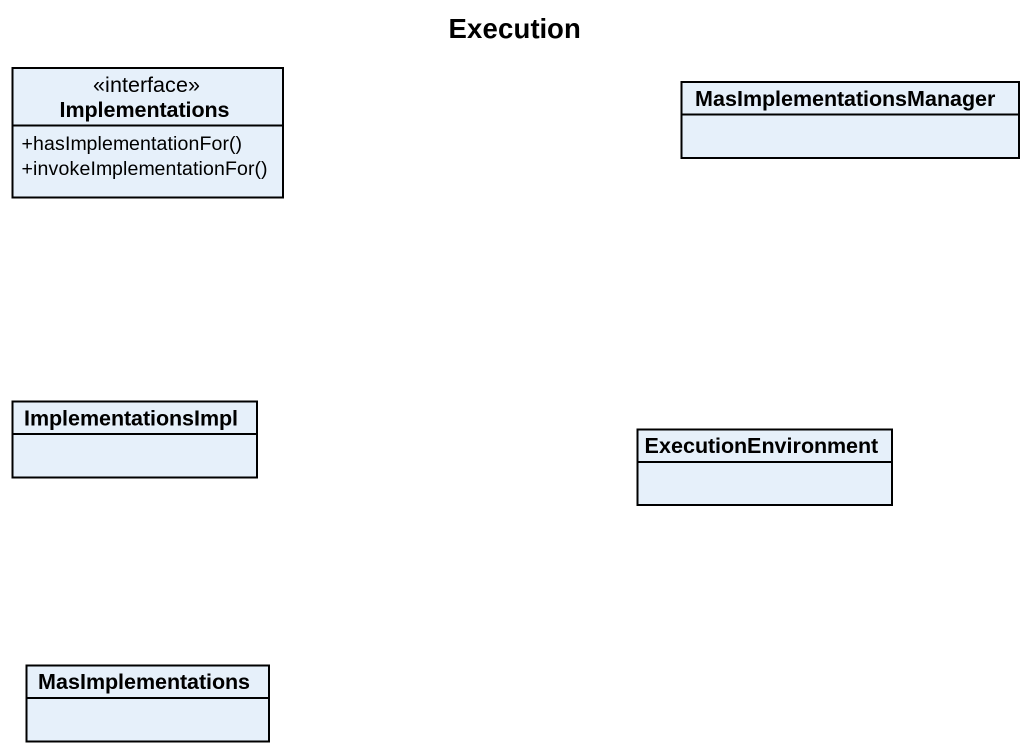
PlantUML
@startuml
title Execution
hide circle
hide empty members
skinparam classAttributeIconSize 0
interface Implementations {
  +hasImplementationFor()
  +invokeImplementationFor()
}
class MasImplementationsManager
class ImplementationsImpl
class ExecutionEnvironment
class MasImplementations
@enduml
